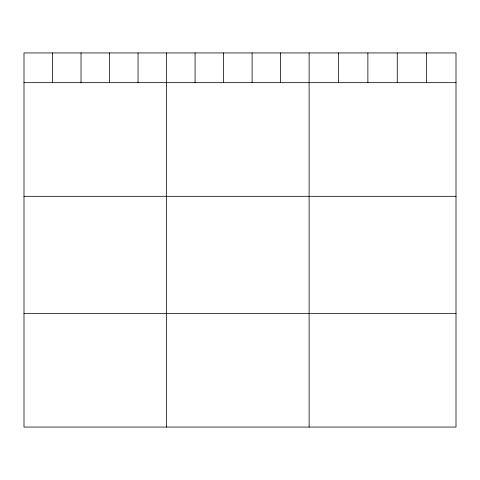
<?xml version="1.0" encoding="UTF-8"?>
<svg xmlns="http://www.w3.org/2000/svg" width="480" height="480" viewBox="0 0 480 480"><rect width="100%" height="100%" fill="white"/><g stroke="black" fill="none" stroke-linecap="round" stroke-linejoin="round"><path stroke-width="0.72" d="M456 82.668L456 427.062L24 427.062L24 52.938L456 52.938L456 82.668L24 82.668M24 196.314L456 196.314M24 313.41L456 313.41M426.624 52.938L426.624 82.668M397.248 52.938L397.248 82.668M367.872 52.938L367.872 82.668M338.496 52.938L338.496 82.668M309.12 52.938L309.12 427.062M280.608 52.938L280.608 82.668M252.096 52.938L252.096 82.668M223.584 52.938L223.584 82.668M195.072 52.938L195.072 82.668M166.56 52.938L166.56 427.062M138.048 52.938L138.048 82.668M109.536 52.938L109.536 82.668M81.024 52.938L81.024 82.668M52.512 52.938L52.512 82.668"/></g></svg>
